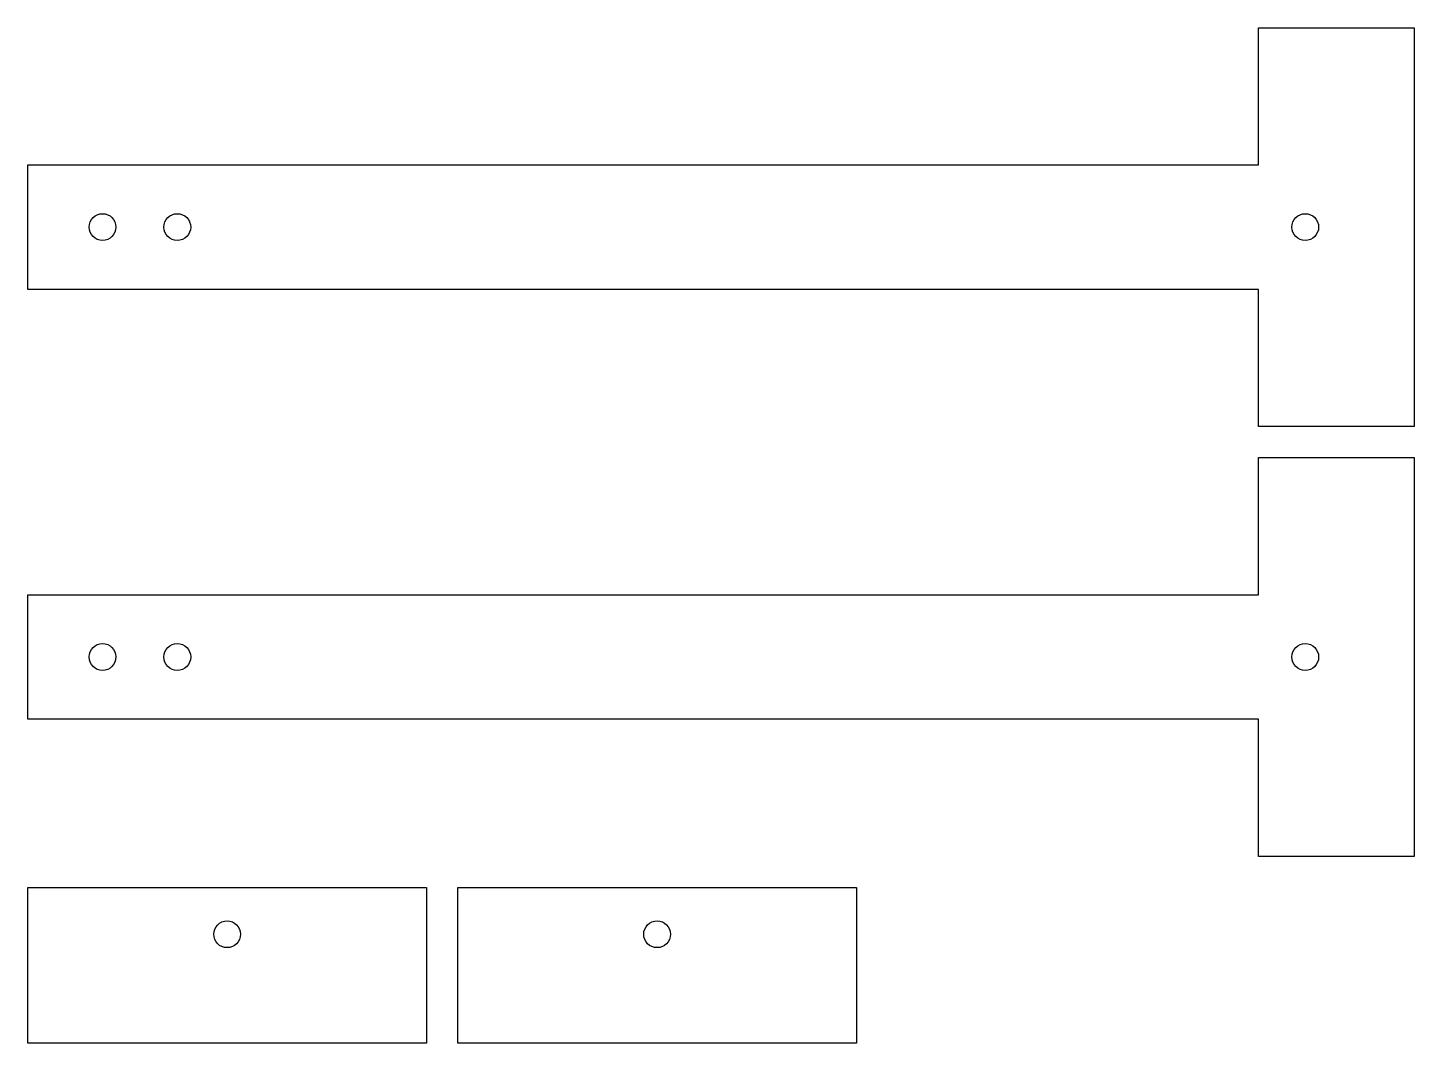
# Model space of a CAD drawing. Header units: millimetres. Extents: x 5 to 228, y 5 to 168.
import ezdxf

# ---------------------------------------------------------------- set-up
doc = ezdxf.new("R2010")
doc.units = ezdxf.units.MM
doc.layers.add('CUT', color=1, linetype='CONTINUOUS')

msp = doc.modelspace()

# ---------------------------------------------------------------- linework, layer by layer
at = {"layer": 'CUT'}
for p, q in [((202.5, 146), (202.5, 168)), ((202.5, 168), (227.5, 168)), ((227.5, 168), (227.5, 104)), ((5, 146), (202.5, 146)), ((5, 126), (5, 146)), ((202.5, 126), (5, 126)), ((202.5, 104), (202.5, 126)), ((227.5, 104), (202.5, 104)), ((202.5, 77), (202.5, 99)), ((202.5, 99), (227.5, 99)), ((227.5, 99), (227.5, 35)), ((5, 77), (202.5, 77)), ((5, 57), (5, 77)), ((202.5, 57), (5, 57)), ((202.5, 35), (202.5, 57)), ((227.5, 35), (202.5, 35)), ((5, 30), (69, 30)), ((5, 5), (5, 30)), ((69, 30), (69, 5)), ((74, 30), (138, 30)), ((74, 5), (74, 30)), ((138, 30), (138, 5)), ((69, 5), (5, 5)), ((138, 5), (74, 5))]:
    msp.add_line(p, q, dxfattribs=at)
for centre in [(17, 136), (29, 136), (210, 136), (17, 67), (29, 67), (210, 67), (37, 22.5), (106, 22.5)]:
    msp.add_circle(centre, 2.15, dxfattribs=at)

doc.saveas('drawing.dxf')
